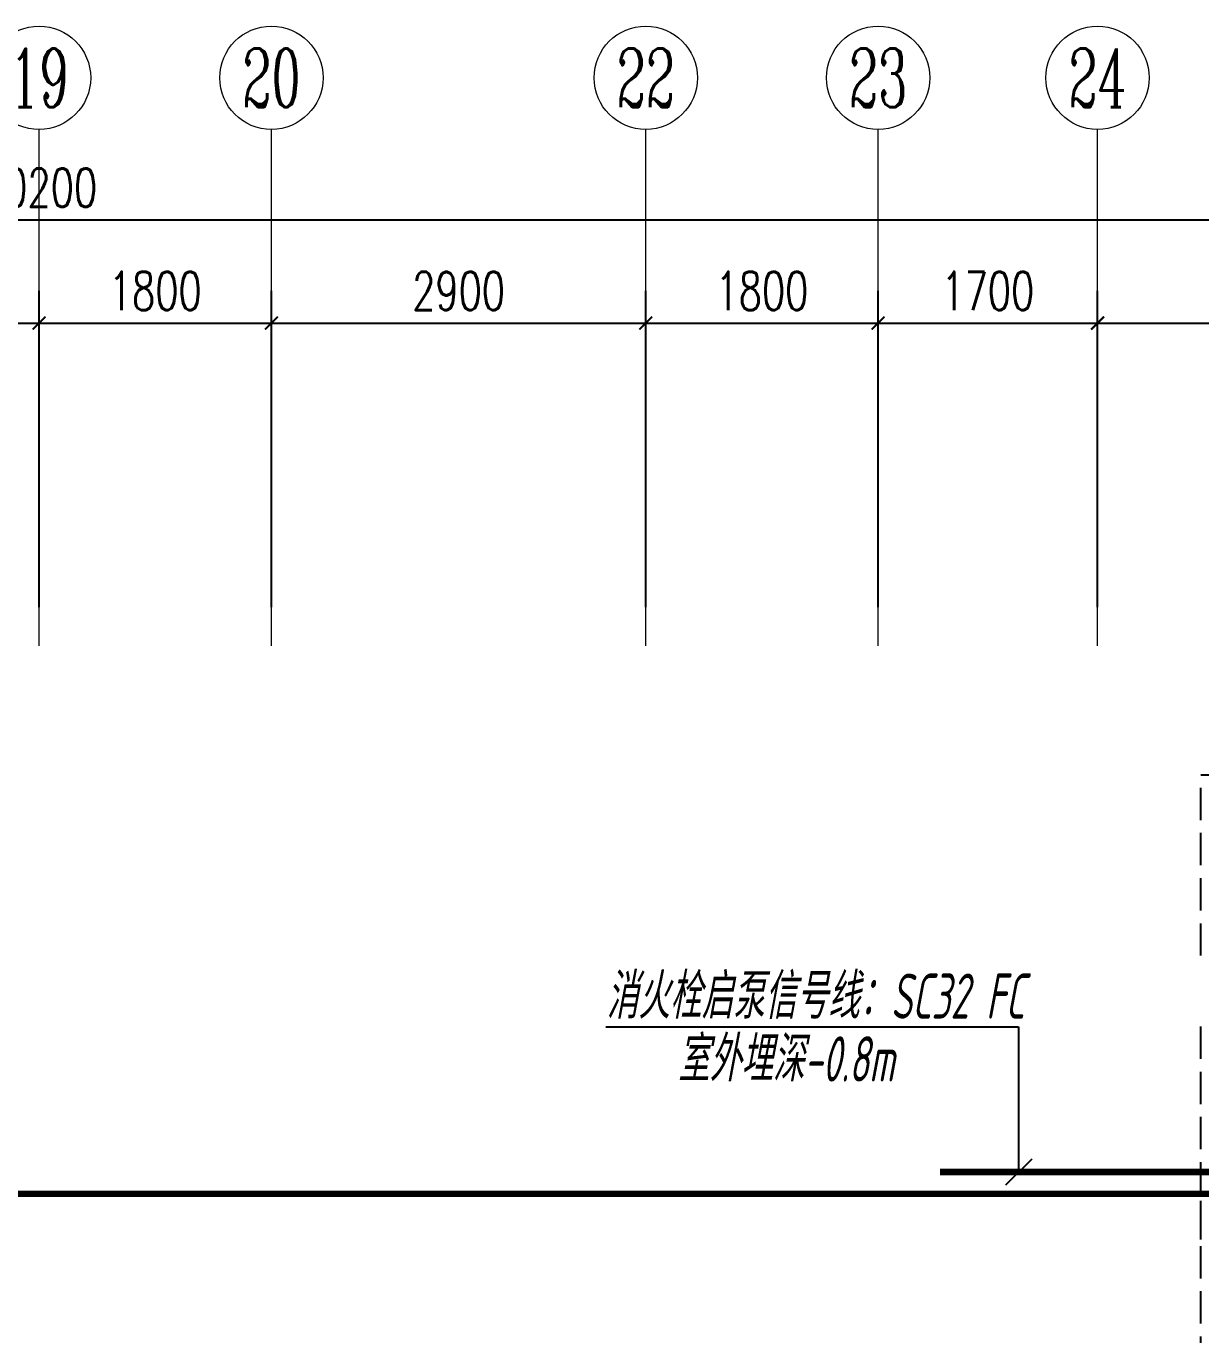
# Model space of a CAD drawing. Extents: x 3753737 to 4713801, y -857380 to 24339.
# Drawn here: x 4494149 to 4503249, y -729171 to -719034 of the extents above; entities that cross this region are included whole.
import ezdxf
from ezdxf.enums import TextEntityAlignment as Align

# ---------------------------------------------------------------- set-up
doc = ezdxf.new("R2010")
doc.units = 0
doc.header["$LTSCALE"] = 1000
doc.header["$MEASUREMENT"] = 0
doc.linetypes.add('DASH', pattern=[0.35, 0.25, -0.1])
doc.layers.get('0').update_dxf_attribs({"linetype": 'CONTINUOUS'})
doc.layers.get('Defpoints').update_dxf_attribs({"linetype": 'CONTINUOUS'})
for name, color, linetype in [('!!电气', 1, 'CONTINUOUS'), ('DIM-照明', 7, 'CONTINUOUS'), ('WIRE-消防', 4, 'CONTINUOUS'), ('卫生间', 6, 'CONTINUOUS')]:
    doc.layers.add(name, color=color, linetype=linetype)
doc.layers.add('AXIS', color=114, linetype='CONTINUOUS', lineweight=20)
doc.layers.add('AXIS_TEXT', color=7, linetype='CONTINUOUS', lineweight=20)
doc.styles.add('_TCH_AXIS', font='COMPLEX', dxfattribs={"bigfont": 'GBCBIG'})
doc.styles.add('_TCH_DIM_T3', font='SIMPLEX.shx', dxfattribs={"width": 0.705882, "bigfont": 'GBCBIG.shx'})
doc.styles.add('COMPLEX', font='COMPLEX')
doc.styles.add('HZTXT', font='gbeitc.shx', dxfattribs={"width": 0.8, "height": 400, "bigfont": 'hztxt.shx'})
doc.dimstyles.new('_TCH_ARCH&&100', dxfattribs={"dimtxt": 297.5, "dimasz": 100, "dimexe": 250, "dimexo": 300, "dimgap": 100, "dimtad": 1, "dimdec": 0, "dimzin": 0, "dimdsep": 46, "dimtxsty": '_TCH_DIM_T3', "dimblk": 'ARCHTICK', "dimcen": 0.09, "dimclrt": 7, "dimazin": 2, "dimtfac": 1, "dimtdec": 0, "dimtix": 1, "dimtmove": 2, "dimatfit": 3, "dimfxl": 1, "dimtolj": 1, "dimtzin": 0, "dimarcsym": 0})

# ---------------------------------------------------------------- blocks, each defined once
blk = doc.blocks.new('A$C148B7D8E')
at = {"layer": '卫生间', "color": 252, "linetype": 'DASH'}
for points in [[(16100, 14000), (16100, 15400), (7700, 15400), (7700, 10800), (7300, 10800), (7300, 10000), (900, 10000), (900, 9000), (-900, 9000), (-900, -900), (1750, -900), (1750, -2100), (23450, -2100), (23450, -900), (25100, -900)], [(25100, 9000), (24300, 9000), (24300, 10000), (17900, 10000), (17900, 10800), (16100, 10800), (16100, 12200)]]:
    blk.add_lwpolyline(points, dxfattribs=at)
blk = doc.blocks.new('_ArchTick')
at = {"color": 0, "linetype": 'ByBlock', "const_width": 0.15}
blk.add_lwpolyline([(-0.5, -0.5), (0.5, 0.5)], dxfattribs=at)
blk = doc.blocks.new('*D607')
at = {"layer": 'AXIS', "color": 0, "lineweight": -2, "transparency": 16777216}
for p, q in [((-100, 17800), (-100, 21050)), ((50100, 17800), (50100, 21050)), ((-100, 20800), (50100, 20800))]:
    blk.add_line(p, q, dxfattribs=at)
at = {"layer": 'Defpoints', "color": 0, "transparency": 16777216}
for p in [(50100, 20800), (-100, 17500), (50100, 17500)]:
    blk.add_point(p, dxfattribs=at)
at = {"layer": 'AXIS', "color": 0, "lineweight": -2, "transparency": 16777216, "xscale": 100, "yscale": 100, "zscale": 100, "rotation": 180}
blk.add_blockref('_ArchTick', (-100, 20800), dxfattribs=at)
at = {"layer": 'AXIS', "color": 0, "lineweight": -2, "transparency": 16777216, "xscale": 100, "yscale": 100, "zscale": 100}
blk.add_blockref('_ArchTick', (50100, 20800), dxfattribs=at)
at = {"layer": 'AXIS', "color": 7, "transparency": 16777216, "insert": (25000, 21049), "char_height": 297.5, "attachment_point": 5, "style": '_TCH_DIM_T3'}
blk.add_mtext('\\A1;50200', dxfattribs=at)
blk = doc.blocks.new('*D619')
at = {"layer": 'AXIS', "color": 0, "lineweight": -2, "transparency": 16777216}
for p, q in [((23200, 17800), (23200, 20250)), ((25000, 17800), (25000, 20250)), ((23200, 20000), (25000, 20000))]:
    blk.add_line(p, q, dxfattribs=at)
at = {"layer": 'Defpoints', "color": 0, "transparency": 16777216}
for p in [(25000, 20000), (23200, 17500), (25000, 17500)]:
    blk.add_point(p, dxfattribs=at)
at = {"layer": 'AXIS', "color": 0, "lineweight": -2, "transparency": 16777216, "xscale": 100, "yscale": 100, "zscale": 100, "rotation": 180}
blk.add_blockref('_ArchTick', (23200, 20000), dxfattribs=at)
at = {"layer": 'AXIS', "color": 0, "lineweight": -2, "transparency": 16777216, "xscale": 100, "yscale": 100, "zscale": 100}
blk.add_blockref('_ArchTick', (25000, 20000), dxfattribs=at)
at = {"layer": 'AXIS', "color": 7, "transparency": 16777216, "insert": (24100, 20249), "char_height": 297.5, "attachment_point": 5, "style": '_TCH_DIM_T3'}
blk.add_mtext('\\A1;1800', dxfattribs=at)
blk = doc.blocks.new('_AXISO')
blk.add_circle((0, 0), 0.5)
at = {"layer": 'AXIS_TEXT', "style": 'COMPLEX', "width": 1.041667}
blk.add_attdef('A', text='', height=0.56, dxfattribs=at).set_placement((-0.25, -0.28), (0.25, -0.28), align=Align.FIT)
blk = doc.blocks.new('*D627')
at = {"layer": 'AXIS', "color": 0, "lineweight": -2, "transparency": 16777216}
for p, q in [((33200, 17800), (33200, 20250)), ((36100, 17800), (36100, 20250)), ((33200, 20000), (36100, 20000))]:
    blk.add_line(p, q, dxfattribs=at)
at = {"layer": 'Defpoints', "color": 0, "transparency": 16777216}
for p in [(36100, 20000), (33200, 17500), (36100, 17500)]:
    blk.add_point(p, dxfattribs=at)
at = {"layer": 'AXIS', "color": 0, "lineweight": -2, "transparency": 16777216, "xscale": 100, "yscale": 100, "zscale": 100, "rotation": 180}
blk.add_blockref('_ArchTick', (33200, 20000), dxfattribs=at)
at = {"layer": 'AXIS', "color": 0, "lineweight": -2, "transparency": 16777216, "xscale": 100, "yscale": 100, "zscale": 100}
blk.add_blockref('_ArchTick', (36100, 20000), dxfattribs=at)
at = {"layer": 'AXIS', "color": 7, "transparency": 16777216, "insert": (34650, 20249), "char_height": 297.5, "attachment_point": 5, "style": '_TCH_DIM_T3'}
blk.add_mtext('\\A1;2900', dxfattribs=at)
blk = doc.blocks.new('*D628')
at = {"layer": 'AXIS', "color": 0, "lineweight": -2, "transparency": 16777216}
for p, q in [((31500, 17800), (31500, 20250)), ((33200, 17800), (33200, 20250)), ((31500, 20000), (33200, 20000))]:
    blk.add_line(p, q, dxfattribs=at)
at = {"layer": 'Defpoints', "color": 0, "transparency": 16777216}
for p in [(33200, 20000), (31500, 17500), (33200, 17500)]:
    blk.add_point(p, dxfattribs=at)
at = {"layer": 'AXIS', "color": 0, "lineweight": -2, "transparency": 16777216, "xscale": 100, "yscale": 100, "zscale": 100, "rotation": 180}
blk.add_blockref('_ArchTick', (31500, 20000), dxfattribs=at)
at = {"layer": 'AXIS', "color": 0, "lineweight": -2, "transparency": 16777216, "xscale": 100, "yscale": 100, "zscale": 100}
blk.add_blockref('_ArchTick', (33200, 20000), dxfattribs=at)
at = {"layer": 'AXIS', "color": 7, "transparency": 16777216, "insert": (32350, 20249), "char_height": 297.5, "attachment_point": 5, "style": '_TCH_DIM_T3'}
blk.add_mtext('\\A1;1700', dxfattribs=at)
blk = doc.blocks.new('*D629')
at = {"layer": 'AXIS', "color": 0, "lineweight": -2, "transparency": 16777216}
for p, q in [((29700, 17800), (29700, 20250)), ((31500, 17800), (31500, 20250)), ((29700, 20000), (31500, 20000))]:
    blk.add_line(p, q, dxfattribs=at)
at = {"layer": 'Defpoints', "color": 0, "transparency": 16777216}
for p in [(31500, 20000), (29700, 17500), (31500, 17500)]:
    blk.add_point(p, dxfattribs=at)
at = {"layer": 'AXIS', "color": 0, "lineweight": -2, "transparency": 16777216, "xscale": 100, "yscale": 100, "zscale": 100, "rotation": 180}
blk.add_blockref('_ArchTick', (29700, 20000), dxfattribs=at)
at = {"layer": 'AXIS', "color": 0, "lineweight": -2, "transparency": 16777216, "xscale": 100, "yscale": 100, "zscale": 100}
blk.add_blockref('_ArchTick', (31500, 20000), dxfattribs=at)
at = {"layer": 'AXIS', "color": 7, "transparency": 16777216, "insert": (30600, 20249), "char_height": 297.5, "attachment_point": 5, "style": '_TCH_DIM_T3'}
blk.add_mtext('\\A1;1800', dxfattribs=at)
blk = doc.blocks.new('*D630')
at = {"layer": 'AXIS', "color": 0, "lineweight": -2, "transparency": 16777216}
for p, q in [((26800, 17800), (26800, 20250)), ((29700, 17800), (29700, 20250)), ((26800, 20000), (29700, 20000))]:
    blk.add_line(p, q, dxfattribs=at)
at = {"layer": 'Defpoints', "color": 0, "transparency": 16777216}
for p in [(29700, 20000), (26800, 17500), (29700, 17500)]:
    blk.add_point(p, dxfattribs=at)
at = {"layer": 'AXIS', "color": 0, "lineweight": -2, "transparency": 16777216, "xscale": 100, "yscale": 100, "zscale": 100, "rotation": 180}
blk.add_blockref('_ArchTick', (26800, 20000), dxfattribs=at)
at = {"layer": 'AXIS', "color": 0, "lineweight": -2, "transparency": 16777216, "xscale": 100, "yscale": 100, "zscale": 100}
blk.add_blockref('_ArchTick', (29700, 20000), dxfattribs=at)
at = {"layer": 'AXIS', "color": 7, "transparency": 16777216, "insert": (28250, 20249), "char_height": 297.5, "attachment_point": 5, "style": '_TCH_DIM_T3'}
blk.add_mtext('\\A1;2900', dxfattribs=at)
blk = doc.blocks.new('*D631')
at = {"layer": 'AXIS', "color": 0, "lineweight": -2, "transparency": 16777216}
for p, q in [((25000, 17800), (25000, 20250)), ((26800, 17800), (26800, 20250)), ((25000, 20000), (26800, 20000))]:
    blk.add_line(p, q, dxfattribs=at)
at = {"layer": 'Defpoints', "color": 0, "transparency": 16777216}
for p in [(26800, 20000), (25000, 17500), (26800, 17500)]:
    blk.add_point(p, dxfattribs=at)
at = {"layer": 'AXIS', "color": 0, "lineweight": -2, "transparency": 16777216, "xscale": 100, "yscale": 100, "zscale": 100, "rotation": 180}
blk.add_blockref('_ArchTick', (25000, 20000), dxfattribs=at)
at = {"layer": 'AXIS', "color": 0, "lineweight": -2, "transparency": 16777216, "xscale": 100, "yscale": 100, "zscale": 100}
blk.add_blockref('_ArchTick', (26800, 20000), dxfattribs=at)
at = {"layer": 'AXIS', "color": 7, "transparency": 16777216, "insert": (25900, 20249), "char_height": 297.5, "attachment_point": 5, "style": '_TCH_DIM_T3'}
blk.add_mtext('\\A1;1800', dxfattribs=at)
blk = doc.blocks.new('A$C5F341E43')
at = {"layer": 'AXIS'}
for p, q in [((25000, 17500), (25000, 21500)), ((26800, 17500), (26800, 21500)), ((29700, 17500), (29700, 21500)), ((31500, 17500), (31500, 21500)), ((33200, 17500), (33200, 21500))]:
    blk.add_line(p, q, dxfattribs=at)
at = {"layer": '卫生间', "color": 252, "linetype": 'DASH'}
blk.add_line((34000, 12900), (34000, 14600), dxfattribs=at)
at = {"color": 252, "xscale": -1}
blk.add_blockref('A$C148B7D8E', (50100, 1100), dxfattribs=at)
at = {"layer": 'AXIS'}
ref = blk.add_blockref('_AXISO', (25000, 21900), dxfattribs=dict(at, xscale=800, yscale=800, zscale=800))
ref.add_attrib('A', '19', dxfattribs={"layer": 'AXIS_TEXT', "height": 452.55, "style": '_TCH_AXIS', "width": 0.724138}).set_placement((24773.7, 21673.7), (25226.3, 21673.7), align=Align.FIT)
ref = blk.add_blockref('_AXISO', (26800, 21900), dxfattribs=dict(at, xscale=800, yscale=800, zscale=800))
ref.add_attrib('A', '20', dxfattribs={"layer": 'AXIS_TEXT', "height": 452.55, "style": '_TCH_AXIS', "width": 0.617647}).set_placement((26573.7, 21673.7), (27026.3, 21673.7), align=Align.FIT)
ref = blk.add_blockref('_AXISO', (29700, 21900), dxfattribs=dict(at, xscale=800, yscale=800, zscale=800))
ref.add_attrib('A', '22', dxfattribs={"layer": 'AXIS_TEXT', "height": 452.55, "style": '_TCH_AXIS', "width": 0.617647}).set_placement((29473.7, 21673.7), (29926.3, 21673.7), align=Align.FIT)
ref = blk.add_blockref('_AXISO', (31500, 21900), dxfattribs=dict(at, xscale=800, yscale=800, zscale=800))
ref.add_attrib('A', '23', dxfattribs={"layer": 'AXIS_TEXT', "height": 452.55, "style": '_TCH_AXIS', "width": 0.617647}).set_placement((31273.7, 21673.7), (31726.3, 21673.7), align=Align.FIT)
ref = blk.add_blockref('_AXISO', (33200, 21900), dxfattribs=dict(at, xscale=800, yscale=800, zscale=800))
ref.add_attrib('A', '24', dxfattribs={"layer": 'AXIS_TEXT', "height": 452.55, "style": '_TCH_AXIS', "width": 0.583333}).set_placement((32973.7, 21673.7), (33426.3, 21673.7), align=Align.FIT)
for p1, p2, distance, text, picture, middle in [((-100, 17500), (50100, 17500), 3300, '50200', '*D607', (25000, 21048.7)), ((23200, 17500), (25000, 17500), 2500, '1800', '*D619', (24100, 20248.7)), ((25000, 17500), (26800, 17500), 2500, '1800', '*D631', (25900, 20248.7)), ((26800, 17500), (29700, 17500), 2500, '2900', '*D630', (28250, 20248.7)), ((29700, 17500), (31500, 17500), 2500, '1800', '*D629', (30600, 20248.7)), ((31500, 17500), (33200, 17500), 2500, '1700', '*D628', (32350, 20248.7)), ((33200, 17500), (36100, 17500), 2500, '2900', '*D627', (34650, 20248.7))]:
    dim = blk.add_aligned_dim(p1=p1, p2=p2, distance=distance, text=text, dimstyle='_TCH_ARCH&&100', dxfattribs=at)
    dim.commit()
    dim.dimension.update_dxf_attribs({"geometry": picture, "text_midpoint": middle})

msp = doc.modelspace()

# ---------------------------------------------------------------- linework, layer by layer
at = {"layer": '!!电气'}
for p, q in [((4498638.1, -726786.3), (4501837.2, -726786.3)), ((4501837.2, -726786.3), (4501837.2, -727910)), ((4501938.6, -727809.3), (4501735.9, -728010.7))]:
    msp.add_line(p, q, dxfattribs=at)
at = {"layer": 'WIRE-消防', "linetype": 'Continuous', "const_width": 50}
for points in [[(4504661.9, -727910), (4501227.6, -727910)], [(4483835.4, -728078.8), (4504661.9, -728078.8)]]:
    msp.add_lwpolyline(points, dxfattribs=at)

# ---------------------------------------------------------------- block references
at = {"layer": '!!电气'}
msp.add_blockref('A$C5F341E43', (4469248.6, -741333.8), dxfattribs=at)

# ---------------------------------------------------------------- texts
at = {"layer": 'DIM-照明', "color": 7, "style": 'HZTXT', "width": 0.7}
for s, p in [('消火栓启泵信号线：SC32 FC', (4498642.1, -726722.3, 1500)), ('室外埋深-0.8m', (4499195.1, -727209.1, 1500))]:
    msp.add_text(s, height=350, dxfattribs=at).set_placement(p)

doc.saveas('drawing.dxf')
